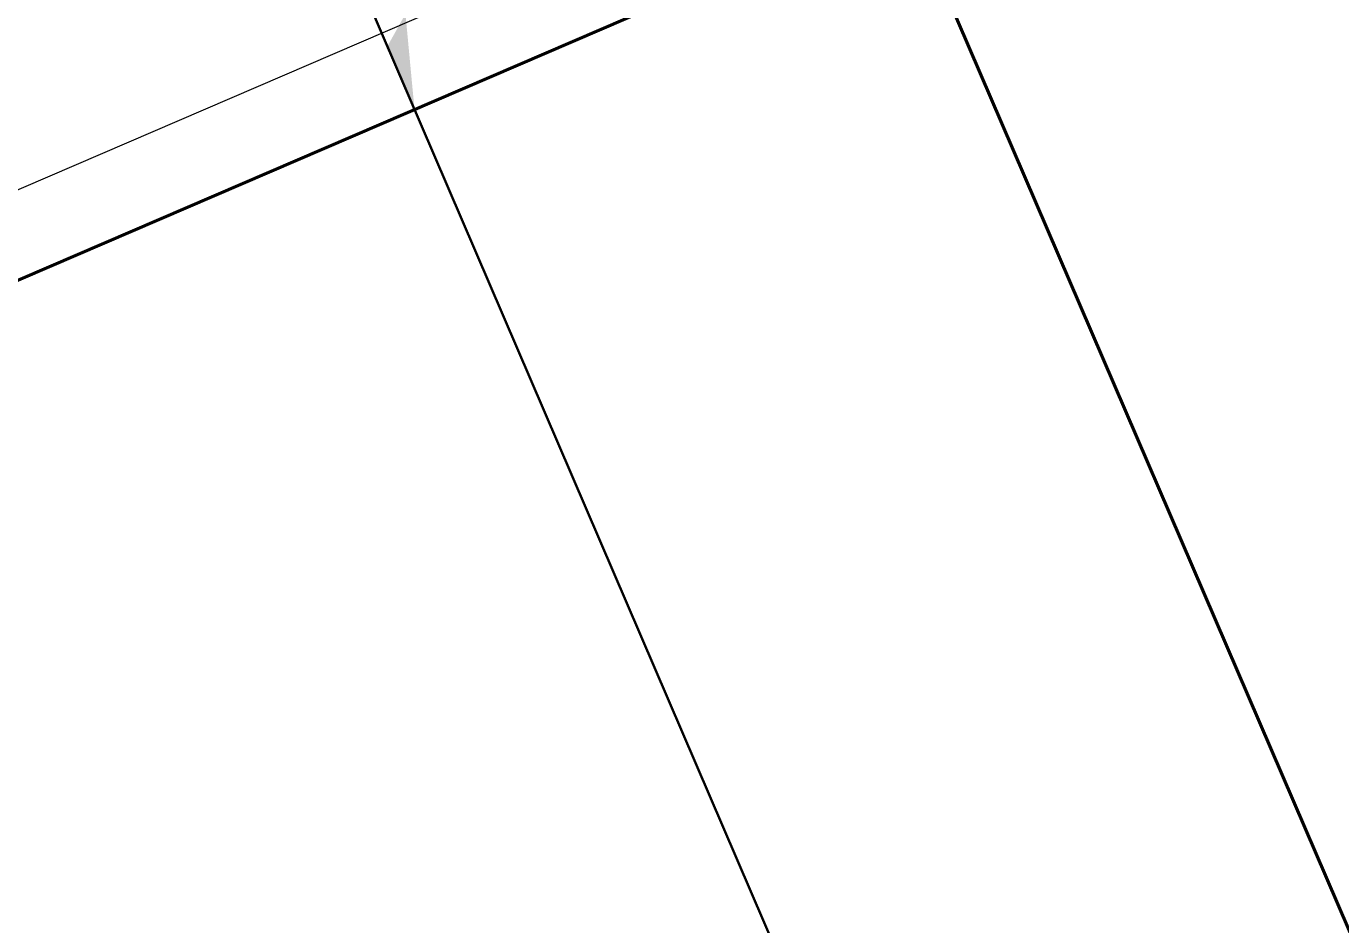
# Model space of a CAD drawing. Extents: x 2081963 to 2085386, y 738291 to 742228.
# Drawn here: x 2083596.3 to 2083659.5, y 741088.1 to 741131.3 of the extents above; entities that cross this region are included whole.
import ezdxf
from ezdxf.enums import TextEntityAlignment as Align

# ---------------------------------------------------------------- set-up
doc = ezdxf.new("R2010")
doc.units = 0
doc.header["$MEASUREMENT"] = 0
for name, color, linetype, lineweight in [('Pattern 1', 5, 'Continuous', 30), ('Prop EOT', 3, 'Continuous', 40), ('Prop Horizontal Alignment Station Label', 2, 'Continuous', 40), ('Prop Lane Lines', 9, 'Continuous', 13), ('Prop Superelevation  Arrow CELL', 9, 'Continuous', 30), ('Prop Superelevation Label', 9, 'Continuous', 30)]:
    doc.layers.add(name, color=color, linetype=linetype, lineweight=lineweight)
doc.styles.add('Style-ITALICS', font='ITALICS.shx')
doc.styles.add('Style-STANDARD', font='STANDARD.shx')

# ---------------------------------------------------------------- blocks, each defined once
blk = doc.blocks.new('SUPRT_4')
at = {"layer": 'Prop Superelevation  Arrow CELL'}
blk.add_solid([(0, 0), (-2.140677, -0.691958), (-1.609401, -0.000042)], dxfattribs=at)
blk = doc.blocks.new('SUPLT_4')
at = {"layer": 'Prop Superelevation  Arrow CELL', "extrusion": (0, 0, -1), "xscale": 1.249992, "yscale": 1.249992, "zscale": 1.249992, "rotation": 179.998534}
blk.add_blockref('SUPRT_4', (0, 0), dxfattribs=at)
blk = doc.blocks.new('*U140')
at = {"layer": 'Prop Superelevation  Arrow CELL'}
blk.add_line((-1.712735, 12.404919), (8.960106, -12.396099), dxfattribs=at)
at = {"layer": 'Prop Superelevation  Arrow CELL', "xscale": 1.64042, "yscale": 1.64042, "zscale": 1.64042, "rotation": 293.307743}
blk.add_blockref('SUPLT_4', (8.960106, -12.396099), dxfattribs=at)
at = {"layer": 'Prop Superelevation Label', "style": 'Style-STANDARD'}
blk.add_text('EXIST.', height=6, rotation=113.284087, dxfattribs=at).set_placement((1.257532, 4.235193), align=Align.CENTER)

msp = doc.modelspace()

# ---------------------------------------------------------------- linework, layer by layer
at = {"layer": 'Pattern 1'}
msp.add_line((2083528.805, 741327.551), (2083686.921, 740960.128), dxfattribs=at)
at = {"layer": 'Prop EOT'}
msp.add_line((2083315.756, 740998.539), (2083659.922, 741146.647), dxfattribs=at)
at = {"layer": 'Prop Horizontal Alignment Station Label', "color": 2, "linetype": 'Continuous', "lineweight": 40}
msp.add_line((2083618.994, 741182.923), (2083696.498, 741002.823), dxfattribs=at)
at = {"layer": 'Prop Lane Lines'}
msp.add_line((2083314.175, 741002.213), (2083658.341, 741150.321), dxfattribs=at)

# ---------------------------------------------------------------- block references
at = {"layer": 'Prop Superelevation Label'}
msp.add_blockref('*U140', (2083606.018, 741139.702), dxfattribs=at)

# ---------------------------------------------------------------- texts
at = {"layer": 'Prop Horizontal Alignment Station Label', "color": 2, "linetype": 'Continuous', "lineweight": 40, "insert": (2083644.153, 740959.471), "char_height": 7, "attachment_point": 7, "rotation": 113.28407, "line_spacing_factor": 0.9, "style": 'Style-ITALICS'}
msp.add_mtext("-L1- POT 23+50.00=\\P-SPUR- POT 10+00.00 (33' LT) ", dxfattribs=at)

doc.saveas('drawing.dxf')
